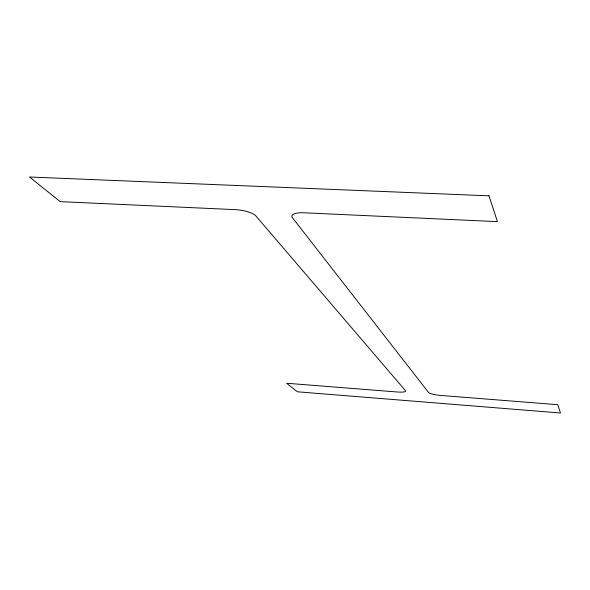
<?xml version="1.0" encoding="UTF-8"?>
<svg xmlns="http://www.w3.org/2000/svg" width="590" height="590" viewBox="0 0 590 590"><rect width="100%" height="100%" fill="white"/><g stroke="black" fill="none" stroke-linecap="round" stroke-linejoin="round"><path stroke-width="0.89" d="M488.955 195.828L29.5 177L60.224 201.64L235.506 209.656A16.358 4.993 9.2 0 1 255.927 215.984L405.507 390.705A10.037 1.91 6.8 0 1 397.557 392.018L286.666 383.249L297.308 391.79L560.5 413L557.764 404.696L440.066 395.381A10.133 1.94 6.5 0 1 428.591 392.52L292.426 217.688A16.505 5.148 8.2 0 1 303.99 212.791L497.459 221.641L488.955 195.828"/></g></svg>
